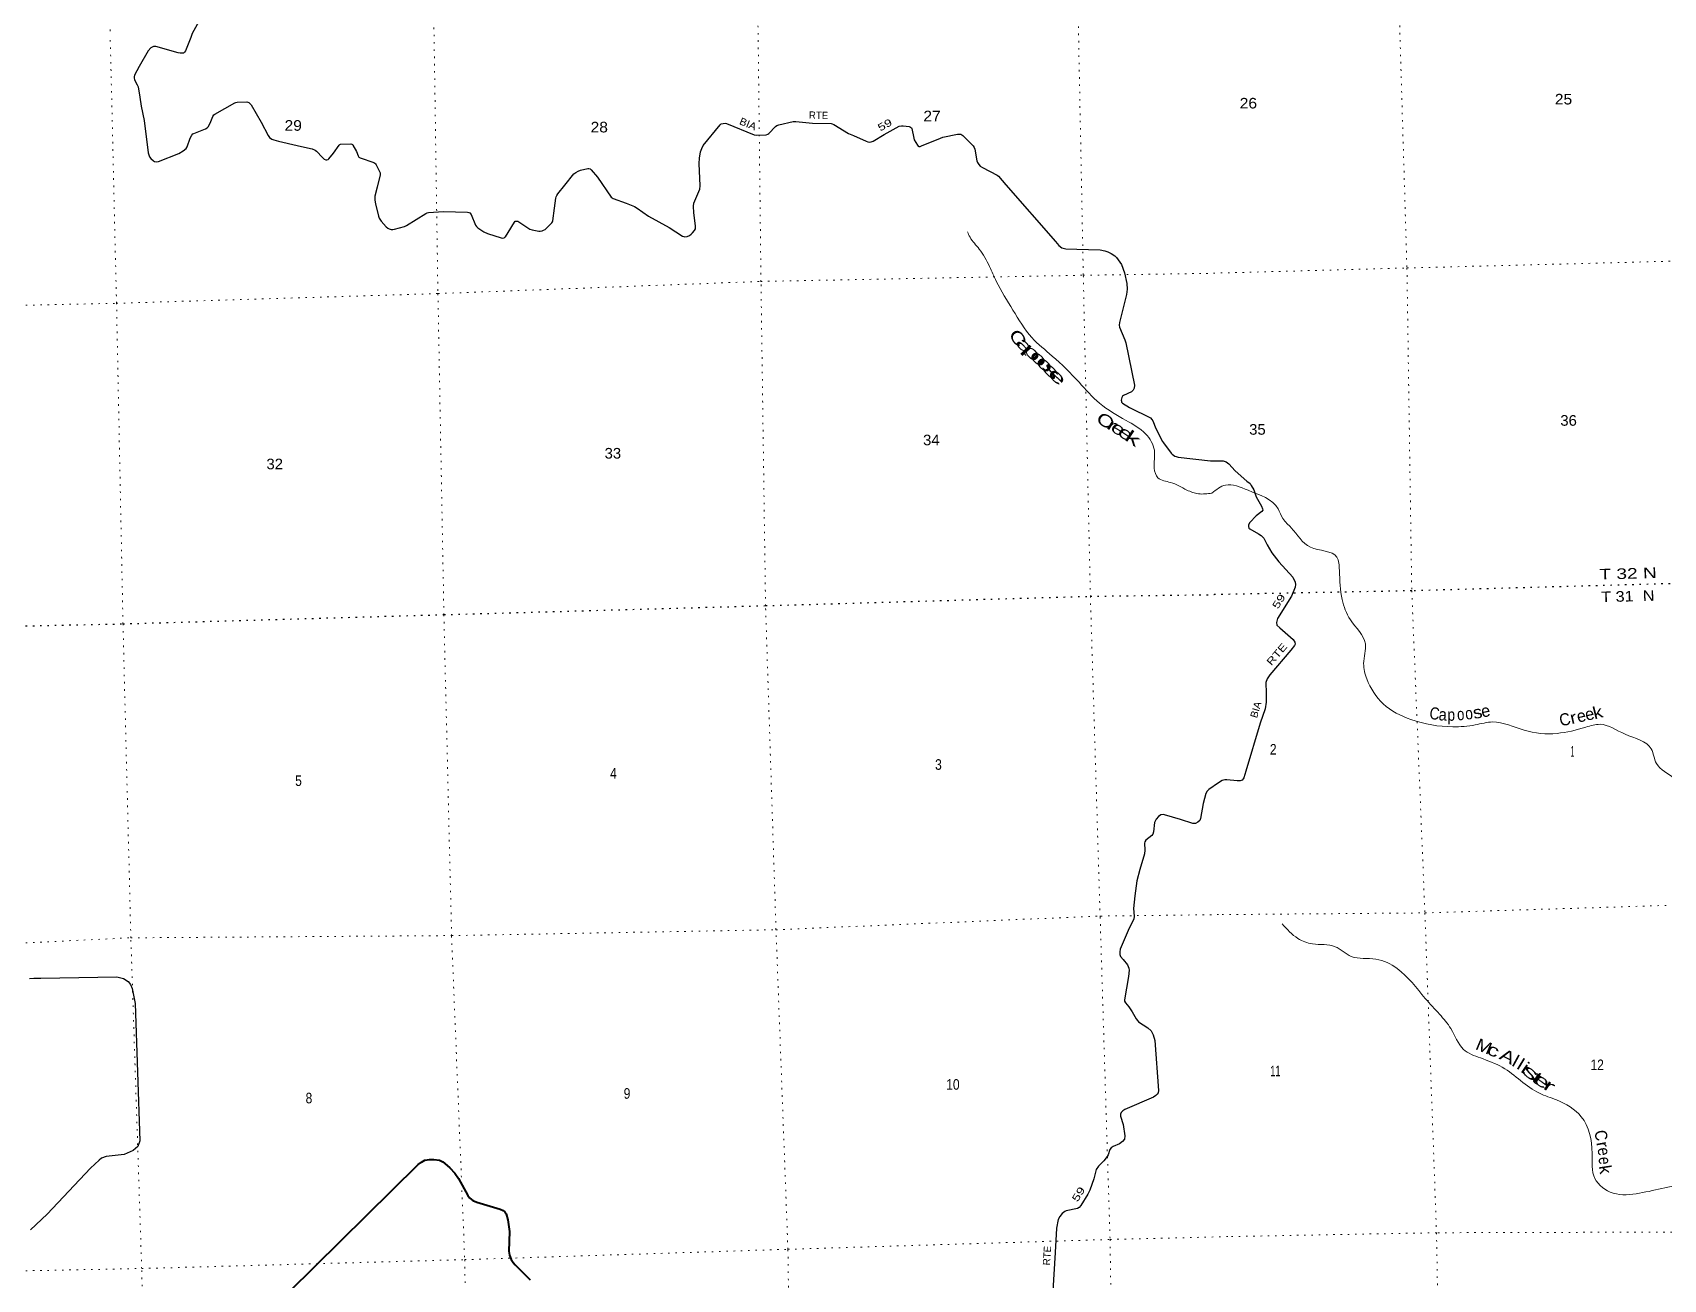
# Model space of a CAD drawing. Header units: feet. Extents: x 489137 to 739700, y 189004 to 379547.
# Drawn here: x 533287 to 560200, y 261340 to 281920 of the extents above; entities that cross this region are included whole.
import ezdxf
from ezdxf.enums import TextEntityAlignment as Align

# ---------------------------------------------------------------- set-up
doc = ezdxf.new("R2010")
doc.units = ezdxf.units.FT
doc.header["$LTSCALE"] = 80
doc.linetypes.add('DOTTED', pattern=[1.5, 0.3, -1.2])
for name, color, linetype, lineweight in [('26', 7, 'Continuous', 40), ('29', 7, 'Continuous', 25), ('39', 7, 'Continuous', 13), ('6', 7, 'DOTTED', 25), ('7', 7, 'DOTTED', 13)]:
    doc.layers.add(name, color=color, linetype=linetype, lineweight=lineweight)
doc.layers.add('30', color=7, linetype='Continuous')
doc.layers.add('41', color=7, linetype='Continuous')

msp = doc.modelspace()

# ---------------------------------------------------------------- linework, layer by layer
at = {"layer": '26'}
msp.add_lwpolyline([(537522.54, 261135.47), (539649.22, 263235.8), (539707.41, 263277.43), (539760.52, 263305.95), (539834.35, 263321.5), (539906.59, 263320.25), (540004.03, 263305.95), (540054.54, 263282.62), (540090.33, 263254.92), (540171.12, 263184.12), (540254.52, 263092.61), (540316.18, 263005.26), (540468.33, 262726.89), (540494.93, 262689.02), (540528.61, 262660.51), (540554.51, 262642.36), (540618.09, 262616.94), (541001.38, 262497.2), (541052.11, 262478.65), (541081.68, 262455.73), (541102.41, 262422.03), (541129.63, 262323.83), (541157.03, 262128.33), (541145.16, 261807.7), (541155.39, 261740.97), (541186.61, 261670.31), (541220.28, 261621.06), (541253.09, 261580.24), (541500.59, 261331.28)], dxfattribs=at)
at = {"layer": '29'}
for points in [[(536032, 282104.28), (535918.86, 281906.7)], [(535918.86, 281906.7), (535897.88, 281837.75), (535809.67, 281617.89), (535795.87, 281596.33), (535777.18, 281582.55), (535753.16, 281578.31), (535722.08, 281578.31), (535687.37, 281583.98), (535318.01, 281688.58), (535302.47, 281690), (535284.56, 281690.03), (535258.68, 281681.51), (535236.07, 281665.96), (535193.3, 281619.73), (535047.36, 281359.29), (534971.17, 281217.11), (534961.28, 281191.66), (534960.36, 281174.49), (534968.34, 281142.18), (535014.96, 281060.18), (535027.75, 281023.13), (535055.25, 280852.82), (535078.28, 280704.54), (535129.22, 280468.38), (535191.96, 279936.94), (535215.59, 279871.23), (535238.19, 279842.96), (535280.58, 279800.55), (535297.53, 279792.06), (535327.8, 279787.03), (535365.35, 279792.06), (535697.67, 279923.55), (535769.41, 279967.37), (535818.89, 280006.54), (535840.05, 280035.23), (535888.05, 280176.89), (535913.52, 280227.49), (535932.58, 280246.58), (535946.95, 280254.54), (536138.81, 280328.98), (536167.11, 280346.96), (536181.95, 280363.21), (536215.51, 280423.09), (536263.89, 280535.69), (536278.72, 280561.85), (536295.09, 280575.56), (536622.04, 280762.6), (536642.52, 280767.56), (536663.83, 280770.36), (536819.83, 280776.74), (536838.9, 280771.8), (536853.24, 280764.33), (536879.17, 280742.81), (536894, 280725.14), (537060.89, 280443.04), (537176, 280220.31), (537198.46, 280190.05), (537235.19, 280163.19), (537266.28, 280150.46), (537345, 280125.39), (537652.34, 280055.54)], [(543794.64, 278702.16), (544014.61, 278560.74), (544033.69, 278551.55), (544053.47, 278548.72), (544091.55, 278553.66), (544126.94, 278571.34), (544155.89, 278591.84), (544177.8, 278615.17), (544212.41, 278654.04), (544225.83, 278680.2), (544229.36, 278696.46), (544229.04, 278731.49), (544198.71, 278943.96), (544194.75, 279056.26), (544201.64, 279102.85), (544297.89, 279336.18), (544302.79, 279388.47), (544285.49, 279758.03), (544290.83, 279849.37), (544310.6, 279953.99), (544330.94, 280008.29), (544355.82, 280055.78), (544631.49, 280394.65), (544651.81, 280411.34), (544680.76, 280420.53), (544716.8, 280422.65), (544737.75, 280419.02), (545195.74, 280230.38), (545228.88, 280224.38), (545394.95, 280231.79), (545419.87, 280240.49), (545437.34, 280251.59), (545546.12, 280368.93), (545568.05, 280386.38), (545599.81, 280397.2), (545840.66, 280450.47), (545881.67, 280453.04), (546157.28, 280427.04), (546464.46, 280419.82), (546483.54, 280414.86), (546508.11, 280404.33), (546754.66, 280256.76), (546831.8, 280219.06), (547043.72, 280125.76), (547072.69, 280116.56), (547099.8, 280113.31), (547124.96, 280116.56), (547156.75, 280128.58), (547340.4, 280236.49)], [(547340.4, 280236.49), (547588.37, 280373.87), (547624.17, 280381.78), (547654.77, 280382.35), (547753.67, 280368.21), (547775.65, 280358.86), (547788.99, 280348.42), (547794.64, 280337.11), (547827.84, 280179.48), (547838.11, 280151.09), (547888.59, 280060.72), (547899.89, 280045.17), (547912.77, 280040.09), (547932.39, 280039.52), (547956.41, 280048), (548268.64, 280179.48), (548306.52, 280191.19), (548551.91, 280242.39), (548578.75, 280245.22), (548603.57, 280241.73), (548623.96, 280233.91), (548640.92, 280219.77), (548806.93, 280050.83), (548825.36, 280021.26), (548835.19, 279994.28), (548867.68, 279803.42), (548878.54, 279773.09), (548901.59, 279742.63), (548927.02, 279714.36), (548962.72, 279690.44), (549202.72, 279568.88), (549227.25, 279548.24), (549346.85, 279407.08), (550170.59, 278473.61), (550225.41, 278406.63), (550273.32, 278369.23), (550341.26, 278352.91), (550521.46, 278346.36), (550906.39, 278333.12), (550983.16, 278317.96), (551030.72, 278302.01), (551087.23, 278273.74), (551149.4, 278234.15), (551176.66, 278205.46), (551256.77, 278089.95), (551308.47, 277952.92), (551344.37, 277776.1), (551350.02, 277685.62), (551337.6, 277595.68), (551222.86, 277137.08), (551218.62, 277090.43), (551223.29, 277056.46), (551311.92, 276849.25)], [(537652.34, 280055.54), (537773.82, 280027.93), (537899.21, 280000.62), (537947.95, 279979.36), (537969.85, 279962.45), (538071.12, 279859.33), (538101.24, 279832.38), (538125.26, 279819.66), (538142.39, 279818.63), (538161.99, 279825.31), (538176.12, 279838.04), (538250.94, 279931.51), (538347.07, 280062.82), (538359.79, 280072.72), (538370.94, 280076.8), (538537.8, 280082.61), (538556.17, 280078.72), (538565.71, 280072.37), (538573.12, 280064.24), (538631.03, 279957.67), (538661.07, 279885.05), (538673.43, 279864.2), (538681.2, 279857.13), (538691.53, 279850.39), (538916.08, 279776.91), (538934.84, 279765.08), (538946.81, 279752.52), (538958.47, 279734.49), (539013.92, 279628.82), (539022.04, 279607.26), (539023.81, 279590.64), (539023.23, 279569.93), (538974.87, 279365.85), (538936.22, 279220.25), (538932.69, 279153.85), (538944.69, 279093.01), (538993.44, 278888.73), (539006.86, 278858.33), (539040.14, 278808.32), (539122.71, 278715.54), (539147.43, 278693.63), (539172.16, 278680.19), (539202.53, 278671.01), (539230.09, 278671.62), (539260.46, 278673.84), (539427.17, 278721.9), (539458.38, 278736.78), (539776.14, 278932.55), (539800.16, 278945.28), (539820.72, 278949.54), (540066.02, 278968.82), (540465.6, 278956.58), (540488.2, 278952.34), (540501.44, 278945.89), (540524.94, 278919.83), (540598.4, 278741.69), (540615.36, 278717.66), (540635.13, 278699.43), (540734.04, 278631.42), (540792.05, 278604.25), (541017.31, 278533.17), (541049.8, 278527.51), (541067.34, 278531.69), (541082.3, 278541.65), (541089.36, 278550.13), (541136.06, 278621.61), (541239.12, 278793.3), (541251.83, 278804.61), (541265.3, 278809.31), (541281.5, 278808.85), (541295.63, 278804.61), (541362.82, 278765.14), (541494.84, 278673.13), (541529.97, 278662.13), (541638.95, 278640.61), (541661.55, 278640.61), (541697.39, 278647.59), (541718.78, 278656.87), (541744.21, 278672.42), (541854.41, 278777.04), (541867.12, 278794.01), (541873.44, 278810.16), (541899.5, 279021.81), (541922.22, 279188.44), (541927.87, 279211.06), (541939.7, 279231.75), (541956.13, 279260.54), (542071.35, 279402.97)], [(542071.35, 279402.97), (542220.32, 279587.12), (542249.29, 279611.86), (542288.84, 279634.48), (542330.52, 279646.5), (542448.49, 279676.9), (542465.45, 279676.9), (542487.35, 279669.12), (542503.59, 279657.1), (542608.41, 279533.44), (542833.49, 279205.41), (542867.05, 279179.06), (543079.98, 279103.16), (543217.78, 279047.07), (543264.8, 279022.65), (543450.69, 278887.87), (543794.64, 278702.16), (543803.08, 278697.94)], [(551311.92, 276849.25), (551328.82, 276796.37), (551472.93, 276100.8), (551468.46, 276052.4), (551450.33, 276018.8), (551421.32, 275991.09), (551289.61, 275929.99), (551275.84, 275916.31), (551262.42, 275898.64), (551253.24, 275854.1), (551254.65, 275838.55), (551259.59, 275822.3), (551275.98, 275803.04), (551388.11, 275733.04), (551733.6, 275558.63), (551758.46, 275535.84), (551775.98, 275511.97), (551823.81, 275386.44), (551933.51, 275171.97), (551949.34, 275145.84), (552074.79, 274979.7), (552091.84, 274963.9), (552137.66, 274929.51), (552158.15, 274920.32), (552193.59, 274909.77), (552728.76, 274851.41)], [(552728.76, 274851.41), (552935.61, 274850.35), (552986.24, 274833.46), (553028.43, 274799.69), (553133.1, 274686.18), (553324.9, 274516.49), (553378.64, 274474.58), (553399.73, 274445.03), (553439.73, 274371.46), (553481.56, 274255.22), (553566.19, 274105.54), (553585.39, 274056.59), (553587.5, 274037.59), (553573.43, 274012.81), (553481.51, 273944.29), (553374.03, 273831.04), (553355.43, 273796.93), (553351.21, 273767.37), (553359.65, 273742.04), (553373.31, 273730.08), (553515.62, 273644.17), (553561.12, 273616.43), (553604.37, 273573.15), (553621.84, 273541.36), (553661.14, 273465.45), (553737.47, 273333.76), (553854.39, 273182.73), (554083.57, 272929.01), (554122.3, 272850.11), (554130.74, 272812.12), (554121.94, 272768.28), (554063.38, 272615.65), (553831.17, 272246.35), (553816.4, 272185.13), (553822.73, 272140.8), (553871.25, 272092.24), (554092.71, 271901.53), (554120.19, 271860.02), (554121.95, 271823.39), (554111.76, 271805.13), (554052.58, 271727.07), (553702.76, 271320.12), (553662.4, 271254.14), (553637.84, 271191.58), (553642.08, 271018.04), (553645.52, 270865.7), (553627.3, 270755.26), (553547.56, 270523.46), (553309.65, 269727.12), (553277.38, 269619.11), (553266.84, 269600.11), (553248.96, 269582.53), (553214.09, 269570.56), (553164.39, 269570.69), (552997.85, 269588.5), (552965.15, 269585.34), (552920.24, 269575.77), (552860.41, 269535.79)], [(552860.41, 269535.79), (552699.26, 269427.93), (552669.6, 269398.24), (552650.44, 269360.51), (552603.38, 269192.64), (552561.84, 268948.49), (552550.92, 268914.74), (552518.42, 268885.04), (552477.45, 268866.67), (552434.62, 268863.36), (552229.94, 268929.39), (551966.01, 269010.88), (551944.36, 269013.8), (551906.67, 269008.05), (551869.94, 268982.6), (551830.38, 268934.53), (551799.89, 268884.07), (551785.17, 268728.12), (551773.87, 268691.37), (551755.82, 268666), (551660.84, 268592.4), (551643.89, 268564.13), (551639.42, 268542.9), (551641.06, 268425.58), (551634.9, 268361.87), (551559.37, 268104.93), (551508.64, 267918.89), (551479.29, 267668.97), (551455.12, 267463.39), (551467.3, 267335.58), (551460.63, 267284.57), (551382.9, 267140.18), (551235.59, 266792.69), (551227.12, 266747.45), (551228.3, 266704.65), (551241.24, 266671.11), (551284.34, 266619.39), (551358.57, 266530.49), (551379.7, 266476.01), (551382.53, 266444.91), (551370.35, 266339.75), (551307.66, 265957.17), (551307.66, 265934.55), (551322.44, 265906.48), (551380.1, 265841.36), (551434.08, 265758.06), (551500.81, 265640.86), (551519.58, 265612.21), (551539.36, 265592.42), (551691.95, 265493.46), (551746.33, 265443.02), (551782.37, 265377.53), (551807.81, 265285.49), (551868.28, 264458.46), (551862.9, 264417.59), (551845.95, 264394.97), (551826.17, 264375.18), (551783.88, 264346.1), (551310.59, 264143.05), (551277.99, 264123.53), (551249.73, 264095.26), (551238.43, 264069.81), (551240.17, 264037.01), (551287.21, 263897.27), (551313.32, 263709.31), (551304.84, 263655.58), (551273.76, 263616), (551226.99, 263578.34), (551121.17, 263534), (551089.31, 263513.09), (551067.49, 263483.11), (551035.19, 263397.35), (551022.27, 263367.18), (550964.65, 263297.34), (550875.34, 263208.84), (550838.54, 263155.94), (550799.33, 262998.29), (550735.48, 262811.57), (550701.54, 262746.91), (550585.72, 262559.92), (550560.29, 262528.82), (550531.02, 262508.07), (550345.54, 262469.44), (550320.53, 262459.37), (550277.72, 262429.86), (550239.53, 262379.24), (550212.73, 262328.07), (550184.89, 262187.09), (550160.64, 261783.59)], [(533237.25, 266306.68), (533306.55, 266312.04), (533424.45, 266310.65), (534678.57, 266333.25), (534784.42, 266309.22), (534861.26, 266258.72), (534903.1, 266207.42), (534930.05, 266139.55), (534977.15, 265893.26), (535055.64, 263629.13), (535024.61, 263535.32), (534948.08, 263466.01), (534800.3, 263402.56), (534498.91, 263368.01), (534425.55, 263343.04), (534385.28, 263309.31), (534242.9, 263175.6), (533528.8, 262414.56), (533253.88, 262159.43)], [(550160.64, 261783.59), (550122.59, 261150.37), (550106.77, 261085.38), (550089.82, 261057.1), (550005.39, 260964.93), (549938.65, 260905.83), (549852.52, 260853.12), (549739.43, 260796.97), (549698.47, 260761.63), (549669.77, 260724.59), (549153.04, 259859.17), (549095.2, 259750.8), (549071.92, 259682.54), (549069.77, 259634.87), (549100.31, 259466.01), (549103.68, 259403.01), (549092.45, 259353.26), (549052.81, 259255.98), (549020.88, 259202.97), (548895.08, 259075.22)]]:
    msp.add_lwpolyline(points, dxfattribs=at)
at = {"layer": '39'}
for points in [[(552746.81, 274318.38), (552527.61, 274307.21), (552336.39, 274369.35), (552067, 274494.27), (551859.31, 274570.16), (551797.1, 274728.28), (551800.32, 275025.33), (551654.73, 275296.62), (551332.6, 275519.29), (550896.02, 275801.87), (550556.91, 276147.37), (550114.81, 276581.33), (549776.64, 276886.45), (549465.32, 277339.67), (549189.81, 277815.97), (549079.23, 278057.8), (548909, 278346.69), (548757.12, 278541.07), (548714.66, 278630.98)], [(552746.81, 274318.38), (552974.19, 274450.61), (553345.59, 274365.41), (553841.81, 274057.41), (553920.59, 273898), (554059.71, 273746.21), (554374.64, 273427.43), (554810.68, 273261.17), (554852.58, 273046.3), (554899.49, 272561.11), (555035.26, 272227.58), (555281.57, 271832.35), (555253.78, 271504.66), (555306.76, 271251.73), (555577.73, 270838.97), (556034.28, 270582.42), (556725.37, 270461.13), (557095.74, 270492.96), (557382.98, 270540.8), (557900.95, 270404.92), (558444.99, 270352.47), (558920.43, 270455.66), (559155.26, 270502.13), (559567, 270339.27), (560001.01, 270096.25), (560085.93, 269856.27), (560378.81, 269609.58), (560646.2, 269257.28), (560824.61, 269068.16), (561058.56, 268682.69), (561207.8, 268141.64), (561376.5, 267938.14), (561424.65, 267870.77), (561549.2, 267813.46), (561642.65, 267710.94), (561734.44, 267749.66), (561872, 267735.07), (561996.11, 267617.2), (562152.63, 267649.53), (562304.9, 267689.82), (562509.28, 267588.16), (562557.61, 267746.85), (562623.74, 267841.41), (562718.18, 267855.98), (562787.96, 267888.07), (563000.61, 267933.96), (563143.08, 268040.6), (563382.26, 268075.08), (563608.86, 268127.4), (563660.68, 268074.25), (563672.66, 267976.42)], [(553908.92, 267209.05), (554169.39, 266967.57), (554409.74, 266878.96), (554782.16, 266832.14), (555048.6, 266671.55), (555457.3, 266625.67), (555806.29, 266471.26), (556270.99, 265978.78), (556505.78, 265716.45), (556693.52, 265479.14), (556902.12, 265137.42), (557180.18, 264995.29), (557541.27, 264841.2), (558153.58, 264413.11), (558438.92, 264301.45), (558845.54, 264025.43), (559024.68, 263420.56), (559069.75, 263005.96), (559370.54, 262765.53), (559804.36, 262762.69), (560225.73, 262850.35), (560850.25, 262961.45), (561370.85, 262956.83), (561638.15, 262840.66), (561964.49, 262859.24), (562291.74, 262920.23), (562492.06, 263031.08)]]:
    msp.add_spline(points, degree=3, dxfattribs=at)
at = {"layer": '6'}
for points in [[(583486.85, 273423.89), (582483.3, 273413.83), (577236.68, 273234.97), (571986.97, 273175.11), (566574.59, 272931.4), (561389.92, 272853.05), (556047.66, 272706.02), (552786.76, 272642.93)], [(522079.9, 271866.53), (524280.45, 271908.75), (529572.94, 272047.52), (534778.46, 272161.02), (540074.63, 272312.88), (545382.99, 272460.99), (550741.66, 272616.36), (552786.76, 272642.93)]]:
    msp.add_lwpolyline(points, dxfattribs=at)
at = {"layer": '7'}
for points in [[(534006.77, 303868.88), (534126.78, 298759.86), (534283.62, 293463.75), (534417.98, 288177.21), (534568.47, 282808.18), (534567.11, 281874.27)], [(555837.41, 282394.11), (555967.62, 278034.26), (556047.66, 272706.02), (556264.58, 267389.4), (556456.31, 262110.48), (556547.55, 256816.83), (556670.82, 251455.4), (556797.1, 246055.7), (557019.2, 240694.81), (556988.67, 236452.23)], [(546330.26, 236189.17), (546301.53, 240561.23), (546150.24, 245872.85), (545936.15, 251106.21), (545824.71, 256527.87), (545752.21, 261837.32), (545555.35, 267111.49), (545383.09, 272456.95), (545307.58, 277808.76), (545257.14, 282132.95)], [(550541.04, 282262.71), (550627.16, 277908.65), (550743.63, 272618.42), (550904.69, 267321.18), (551068.32, 261999.75), (551155.46, 256668.43), (551333.17, 251349.36), (551488.17, 246051.97), (551649.97, 240722.42), (551660.92, 239842.02)], [(535653.93, 235930.83), (535578.56, 240232.19), (535482.22, 245611.78), (535336.6, 250852.82), (535225.15, 256187.61), (535087.52, 261519.76), (534908.6, 266978.19), (534778.46, 272161.02), (534672.08, 277451.48), (534567.11, 281874.27)], [(539909.76, 282002.92), (539976.13, 277611.61), (540074.63, 272312.88), (540201.56, 267006.75), (540418.13, 261666.37), (540507.01, 256347.21), (540665.95, 251053.96), (540848.39, 245704.69), (540918.88, 240395.2), (540969.66, 236058.81)], [(552655.45, 277945.36), (555967.62, 278034.26), (561316.19, 278171.37), (566399.22, 278279.37), (568157.68, 278337.11)], [(521955.75, 277174.46), (524190.59, 277243.32), (529455.6, 277338.62), (534672.08, 277451.48), (539976.13, 277611.61), (545301.44, 277812.65), (550625, 277914.66), (552655.45, 277945.36)], [(552917.56, 267361.44), (556264.58, 267389.4), (561507.58, 267552.02), (563496.1, 267572.06)], [(525133.23, 266647.73), (529697.51, 266732.36), (534908.6, 266978.19), (540201.38, 267014.82), (545555.35, 267111.49), (550916.42, 267337.62), (552917.56, 267361.44)], [(563001.14, 262169.49), (561662.82, 262124.81), (556456.31, 262110.48), (553055.53, 262047.18)], [(525540.15, 261349.48), (529813.65, 261415.98), (535087.52, 261519.76), (540418.13, 261666.37), (545752.21, 261837.32), (551068.32, 261999.75), (553055.53, 262047.18)]]:
    msp.add_lwpolyline(points, dxfattribs=at)

# ---------------------------------------------------------------- texts
at = {"layer": '30'}
for s, rotation, width, p in [('BIA', 337.614, 1.1, (544939.68, 280411.55)), ('59', 28.987, 1.35, (547275.38, 280285.55)), ('59', 57.839, 1.4, (553837.18, 272394.2)), ('RTE', 49.317, 1.3, (553730.62, 271462.43)), ('BIA', 73.366, 1.05, (553492.63, 270596.64)), ('59', 58.226, 1.4, (550531.92, 262609.15))]:
    msp.add_text(s, height=120, rotation=rotation, dxfattribs=dict(at, width=width)).set_placement(p)
for rotation, p in [(358.654, (546096.34, 280499.04)), (86.561, (550077.62, 261569.07))]:
    msp.add_text('RTE', height=120, rotation=rotation, dxfattribs=at).set_placement(p)
at = {"layer": '41'}
for s, rotation, width, p in [('C', 305.4, 1.45, (549465.33, 276822.33)), ('a', 309.94, 1.9, (549585.78, 276689.83)), ('p', 315.632, 2.1, (549714.45, 276575.13)), ('o', 318.6, 1.9, (549828.44, 276473.42)), ('o', 318.6, 1.9, (549930.08, 276373.89)), ('s', 315.62, 2.3, (550031.08, 276271.49)), ('e', 315.62, 2, (550131.81, 276172.93)), ('C', 327.756, 1.4, (550933.86, 275431.97)), ('r', 328.893, 1.7, (551057.84, 275358.6)), ('e', 328.893, 1.5, (551155.6, 275299.07)), ('e', 326.384, 1.6, (551273.44, 275223.16)), ('k', 326.384, 1.8, (551391.04, 275140.96)), ('C', 353.194, 0.85, (556413.35, 270582.42)), ('s', 10.699, 1.15, (557150.38, 270603.86)), ('k', 14.003, 1.2, (559139.93, 270603.36)), ('a', 357.076, 0.9, (556553.99, 270565.84)), ('p', 0.325, 0.85, (556699.43, 270561.13)), ('o', 3.745, 0.8, (556861.05, 270570.22)), ('o', 6.076, 0.85, (557002.12, 270584.9)), ('C', 11.89, 0.95, (558595.1, 270486.27)), ('r', 12.601, 1.15, (558733.52, 270516.1)), ('M', 337.264, 1.15, (557201, 265093.9)), ('c', 337.264, 1.45, (557355.69, 265031.39)), ('A', 333.516, 1.35, (557583.84, 264932.06)), ('l', 331.353, 1.2, (557716.16, 264858.77)), ('l', 328.84, 1.25, (557796.07, 264808.49)), ('i', 326.092, 1.45, (557866.56, 264750.64)), ('s', 321.529, 2.05, (557946.79, 264680.66)), ('t', 321.529, 1.7, (558058.81, 264593.44)), ('e', 324.262, 1.65, (558142.93, 264535.94)), ('r', 325.694, 1.8, (558267.33, 264454.49)), ('C', 280.373, 0.9, (559075.4, 263698.84)), ('r', 280.373, 1.1, (559102.63, 263550.14)), ('e', 278.661, 0.9, (559121.49, 263437.15)), ('e', 275.445, 0.85, (559135.35, 263291.3)), ('k', 278.779, 1.05, (559144.1, 263139.44))]:
    msp.add_text(s, height=200, rotation=rotation, dxfattribs=dict(at, width=width)).set_placement(p, align=Align.CENTER)
for rotation, p in [(10.818, (557284.2, 270627.79)), (12.601, (558866.48, 270545.3)), (12.374, (559002.68, 270576.08))]:
    msp.add_text('e', height=200, rotation=rotation, dxfattribs=at).set_placement(p, align=Align.CENTER)
at = {"layer": '6'}
for s, width, p in [('T 32 N', 1.35, (559145.79, 272891.32)), ('T 31  N', 1.15, (559174.51, 272517.23))]:
    msp.add_text(s, height=175, rotation=1.577, dxfattribs=dict(at, width=width)).set_placement(p)
at = {"layer": '7'}
for s, width, p in [('26', 1.1, (553207.96, 280667)), ('25', 1.1, (558408.92, 280733.52)), ('36', 1.05, (558499.13, 275430.58)), ('35', 1.05, (553364.12, 275282.2)), ('2', 0.85, (553706.21, 270002.19)), ('1', 0.4, (558667.86, 269967.54)), ('11', 0.65, (553712.45, 264692.94)), ('12', 0.85, (558997.02, 264794.31))]:
    msp.add_text(s, height=175, dxfattribs=dict(at, width=width)).set_placement(p)
for s, width, p in [('29', 1.1, (537587.84, 280299.67)), ('28', 1.1, (542638.68, 280271.94)), ('27', 1.1, (548130.42, 280454.84)), ('33', 1.05, (542863.65, 274888.89)), ('34', 1.05, (548118.99, 275108.11)), ('32', 1.05, (537282.5, 274711.94)), ('4', 0.85, (542872.96, 269606.46)), ('3', 0.85, (548236.1, 269751.12)), ('5', 0.85, (537674.7, 269484.87)), ('10', 0.85, (548475.06, 264471.01)), ('8', 0.85, (537847.31, 264245.75)), ('9', 0.85, (543097.07, 264321.99))]:
    msp.add_text(s, height=175, dxfattribs=dict(at, width=width)).set_placement(p, align=Align.CENTER)

doc.saveas('drawing.dxf')
